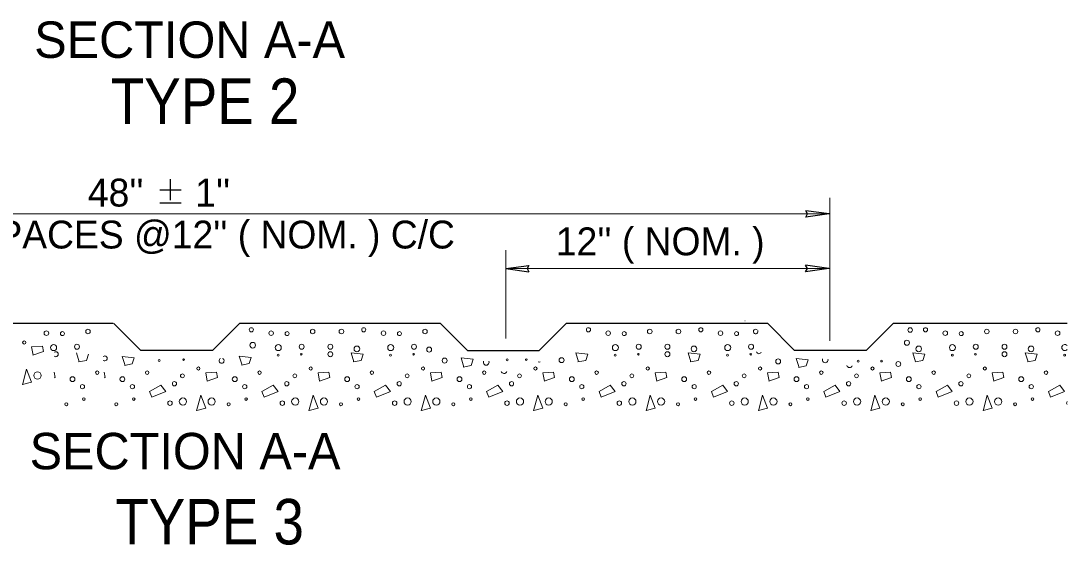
# Model space of a CAD drawing. Extents: x 1615 to 2505, y -386 to 247.
# Drawn here: x 2438.79 to 2479.37, y -194.74 to -174.42 of the extents above; entities that cross this region are included whole.
import ezdxf

# ---------------------------------------------------------------- set-up
doc = ezdxf.new("R2010")
doc.units = 0
doc.header["$LTSCALE"] = 0.51
doc.layers.add('1', color=7, linetype='Continuous', lineweight=25)

msp = doc.modelspace()

# ---------------------------------------------------------------- linework, layer by layer
at = {"layer": '1'}
for p, q in [((2444.5917, -181.3673), (2444.5917, -180.5558)), ((2444.1814, -180.9626), (2445.0043, -180.9626)), ((2444.1814, -181.4742), (2445.0043, -181.4742)), ((2470.1422, -181.8979), (2469.241, -181.7741)), ((2470.1422, -181.8979), (2469.241, -182.0219)), ((2457.6006, -184.0159), (2458.5019, -183.8921)), ((2457.6006, -184.0159), (2458.5019, -184.1397)), ((2470.1352, -184.015), (2469.2338, -183.8912)), ((2470.1352, -184.015), (2469.2338, -184.1388)), ((2434.5634, -186.1326), (2442.3618, -186.1326)), ((2443.4427, -187.1972), (2442.3843, -186.1387)), ((2446.2218, -187.1972), (2447.2864, -186.1326)), ((2447.2864, -186.1326), (2455.0593, -186.1326)), ((2456.1165, -187.1897), (2455.0593, -186.1326)), ((2459.953, -186.1326), (2467.7473, -186.1326)), ((2468.8047, -187.1897), (2467.7473, -186.1326)), ((2471.5838, -187.1897), (2472.6412, -186.1326)), ((2472.6412, -186.1326), (2479.3738, -186.1326)), ((2446.2218, -187.1972), (2443.4427, -187.1972)), ((2471.5838, -187.1897), (2468.8047, -187.1897))]:
    msp.add_line(p, q, dxfattribs=at)
at = {"layer": '1', "lineweight": 13}
for p, q in [((2470.1762, -186.8208), (2470.1762, -181.2794)), ((2419.3753, -181.8985), (2470.1762, -181.8985)), ((2457.6003, -186.7228), (2457.6003, -183.3099)), ((2470.1762, -184.0155), (2457.6003, -184.0155)), ((2466.8867, -186.0445), (2466.8763, -186.0377)), ((2440.9465, -187.2855), (2441.0578, -187.6378)), ((2440.0873, -188.0397), (2440.0851, -188.0397)), ((2440.0851, -188.257), (2440.1244, -188.2436)), ((2440.1244, -188.2436), (2440.0873, -188.0397)), ((2442.0239, -188.0397), (2442.0218, -188.0397)), ((2442.0218, -188.257), (2442.0611, -188.2436)), ((2442.0611, -188.2436), (2442.0239, -188.0397))]:
    msp.add_line(p, q, dxfattribs=at)
at = {"layer": '1'}
for points in [[(2469.241, -182.0219), (2469.3106, -181.8967), (2469.241, -181.7741)], [(2458.5019, -183.8921), (2458.4322, -184.0172), (2458.5019, -184.1397)], [(2469.2338, -184.1388), (2469.3036, -184.0137), (2469.2338, -183.8912)], [(2456.1165, -187.1897), (2458.8957, -187.1897), (2459.953, -186.1326)]]:
    msp.add_lwpolyline(points, dxfattribs=at)
at = {"layer": '1', "lineweight": 13}
for points in [[(2439.2628, -187.3711), (2439.6646, -187.2351), (2439.6274, -187.031), (2439.2071, -187.0557), (2439.2689, -187.3772)], [(2441.033, -187.6378), (2441.3359, -187.576), (2441.4163, -187.3348)], [(2442.8083, -187.7764), (2443.1112, -187.7146), (2443.1915, -187.4734), (2442.7218, -187.4241), (2442.833, -187.7764)], [(2447.3458, -187.7641), (2447.6487, -187.7022), (2447.7292, -187.4612), (2447.2593, -187.4117), (2447.3706, -187.7641)], [(2451.6858, -187.6378), (2451.9887, -187.576), (2452.0692, -187.3348), (2451.5994, -187.2855), (2451.7106, -187.6378)], [(2460.4019, -187.6378), (2460.7048, -187.576), (2460.7853, -187.3348), (2460.3154, -187.2855), (2460.4267, -187.6378)], [(2464.7601, -187.6378), (2465.0629, -187.576), (2465.1433, -187.3348), (2464.6735, -187.2855), (2464.7848, -187.6378)], [(2473.4763, -187.6378), (2473.7791, -187.576), (2473.8595, -187.3348), (2473.3896, -187.2855), (2473.5008, -187.6378)], [(2477.8343, -187.6378), (2478.1371, -187.576), (2478.2173, -187.3348), (2477.7476, -187.2855), (2477.8589, -187.6378)], [(2455.9533, -187.8359), (2456.2561, -187.774), (2456.3365, -187.533), (2455.8666, -187.4835), (2455.978, -187.8359)], [(2468.9532, -187.8523), (2469.256, -187.7906), (2469.3364, -187.5495), (2468.8667, -187.5), (2468.9779, -187.8523)], [(2438.8611, -188.5084), (2439.2071, -188.4157), (2439.0155, -187.915), (2438.8549, -188.5209)], [(2446.0173, -188.3797), (2446.4191, -188.2436), (2446.382, -188.0397), (2445.9617, -188.0644), (2446.0234, -188.3858)], [(2450.3754, -188.3797), (2450.7772, -188.2436), (2450.7402, -188.0397), (2450.3197, -188.0644), (2450.3815, -188.3858)], [(2454.7335, -188.3797), (2455.1353, -188.2436), (2455.0982, -188.0397), (2454.6778, -188.0644), (2454.7396, -188.3858)], [(2459.0914, -188.3797), (2459.4933, -188.2436), (2459.4563, -188.0397), (2459.0359, -188.0644), (2459.0976, -188.3858)], [(2463.4495, -188.3797), (2463.8513, -188.2436), (2463.8142, -188.0397), (2463.3939, -188.0644), (2463.4557, -188.3858)], [(2467.8075, -188.3797), (2468.2093, -188.2436), (2468.1723, -188.0397), (2467.7519, -188.0644), (2467.8138, -188.3858)], [(2472.1656, -188.3797), (2472.5674, -188.2436), (2472.5303, -188.0397), (2472.1099, -188.0644), (2472.1718, -188.3858)], [(2476.5237, -188.3797), (2476.9255, -188.2436), (2476.8883, -188.0397), (2476.4681, -188.0644), (2476.5298, -188.3858)], [(2445.6156, -189.5172), (2445.9617, -189.4243), (2445.7701, -188.9237), (2445.6093, -189.5295)], [(2449.9736, -189.5172), (2450.3197, -189.4243), (2450.1282, -188.9237), (2449.9673, -189.5295)], [(2454.3317, -189.5172), (2454.6778, -189.4243), (2454.4862, -188.9237), (2454.3253, -189.5295)], [(2458.6897, -189.5172), (2459.0359, -189.4243), (2458.8443, -188.9237), (2458.6835, -189.5295)], [(2463.0478, -189.5172), (2463.3939, -189.4243), (2463.2022, -188.9237), (2463.0416, -189.5295)], [(2467.4058, -189.5172), (2467.7519, -189.4243), (2467.5603, -188.9237), (2467.3997, -189.5295)], [(2471.7638, -189.5172), (2472.1099, -189.4243), (2471.9183, -188.9237), (2471.7576, -189.5295)], [(2476.1219, -189.5172), (2476.4681, -189.4243), (2476.2764, -188.9237), (2476.1157, -189.5295)]]:
    msp.add_lwpolyline(points, dxfattribs=at)
for points in [[(2443.8723, -189.0039), (2444.4101, -188.7877), (2444.2247, -188.5404), (2443.7857, -188.7877)], [(2448.2303, -189.0039), (2448.7681, -188.7877), (2448.5827, -188.5404), (2448.1438, -188.7877)], [(2452.5884, -189.0039), (2453.1262, -188.7877), (2452.9408, -188.5404), (2452.5019, -188.7877)], [(2456.9465, -189.0039), (2457.4843, -188.7877), (2457.2988, -188.5404), (2456.8599, -188.7877)], [(2461.3045, -189.0039), (2461.8423, -188.7877), (2461.6568, -188.5404), (2461.2179, -188.7877)], [(2465.6626, -189.0039), (2466.2002, -188.7877), (2466.0149, -188.5404), (2465.5759, -188.7877)], [(2470.0206, -189.0039), (2470.5583, -188.7877), (2470.3729, -188.5404), (2469.9341, -188.7877)], [(2474.3787, -189.0039), (2474.9164, -188.7877), (2474.7311, -188.5404), (2474.2921, -188.7877)], [(2478.7367, -189.0039), (2479.2745, -188.7877), (2479.089, -188.5404), (2478.6502, -188.7877)]]:
    msp.add_lwpolyline(points, close=True, dxfattribs=at)
for centre, radius in [((2439.7831, -186.52), 0.0887), ((2440.4044, -186.5389), 0.0765), ((2441.3957, -186.4572), 0.089), ((2447.7347, -186.3905), 0.0802), ((2448.4992, -186.52), 0.0887), ((2449.1205, -186.5389), 0.0765), ((2450.1118, -186.4572), 0.089), ((2451.2249, -186.4572), 0.089), ((2452.0928, -186.3905), 0.0802), ((2452.8572, -186.52), 0.0887), ((2453.4785, -186.5389), 0.0765), ((2454.4699, -186.4572), 0.089), ((2460.8089, -186.3905), 0.0802), ((2461.5733, -186.52), 0.0887), ((2462.1947, -186.5389), 0.0765), ((2463.186, -186.4572), 0.089), ((2464.2991, -186.4572), 0.089), ((2465.1669, -186.3905), 0.0802), ((2465.9314, -186.52), 0.0887), ((2466.5527, -186.5389), 0.0765), ((2473.2873, -186.3995), 0.089), ((2473.883, -186.3905), 0.0802), ((2474.6475, -186.52), 0.0887), ((2475.2688, -186.5389), 0.0765), ((2476.2602, -186.4572), 0.089), ((2477.3732, -186.4572), 0.089), ((2478.2411, -186.3905), 0.0802), ((2479.0056, -186.52), 0.0887), ((2438.9228, -186.8827), 0.0618), ((2440.0632, -187.08), 0.1165), ((2440.9682, -187.0471), 0.0961), ((2447.7854, -186.9881), 0.1095), ((2448.7793, -187.08), 0.1165), ((2449.6843, -187.0471), 0.0961), ((2450.7974, -187.0471), 0.0961), ((2451.828, -187.1324), 0.1095), ((2453.1374, -187.08), 0.1165), ((2454.0423, -187.0471), 0.0961), ((2454.6296, -187.1592), 0.0961), ((2461.8535, -187.08), 0.1165), ((2462.7584, -187.0471), 0.0961), ((2463.8715, -187.0471), 0.0961), ((2464.9022, -187.1324), 0.1095), ((2466.2115, -187.08), 0.1165), ((2467.1165, -187.0471), 0.0961), ((2473.1622, -186.8925), 0.0961), ((2473.6183, -187.1324), 0.1095), ((2474.9276, -187.08), 0.1165), ((2475.8326, -187.0471), 0.0961), ((2476.9457, -187.0471), 0.0961), ((2477.9764, -187.1324), 0.1095), ((2448.7743, -187.372), 0.0376), ((2449.6707, -187.3411), 0.0315), ((2450.7974, -187.3379), 0.0961), ((2453.1324, -187.372), 0.0376), ((2454.0287, -187.3411), 0.0315), ((2459.7673, -187.5688), 0.0961), ((2461.8485, -187.372), 0.0376), ((2462.7448, -187.3411), 0.0315), ((2463.8715, -187.3379), 0.0961), ((2466.2065, -187.372), 0.0376), ((2467.1029, -187.3411), 0.0315), ((2474.9226, -187.372), 0.0376), ((2475.819, -187.3411), 0.0315), ((2476.9457, -187.3379), 0.0961), ((2479.2807, -187.372), 0.0376), ((2444.1624, -187.5798), 0.0376), ((2445.105, -187.5489), 0.0315), ((2445.6773, -187.8912), 0.0618), ((2450.0354, -187.8912), 0.0618), ((2454.3934, -187.8912), 0.0618), ((2455.2296, -187.5854), 0.0961), ((2457.6554, -187.5535), 0.0376), ((2458.395, -187.5473), 0.0315), ((2458.7515, -187.8912), 0.0618), ((2463.1096, -187.8912), 0.0618), ((2467.4676, -187.8912), 0.0618), ((2468.1674, -187.6162), 0.0961), ((2471.2737, -187.603), 0.0376), ((2471.8257, -187.8912), 0.0618), ((2472.1784, -187.6051), 0.0315), ((2472.8267, -187.7174), 0.0961), ((2476.1837, -187.8912), 0.0618), ((2439.4376, -188.1651), 0.1407), ((2440.7946, -188.3051), 0.0944), ((2441.7563, -188.052), 0.0668), ((2442.7313, -188.3051), 0.0944), ((2443.693, -188.052), 0.0668), ((2445.0592, -188.1756), 0.0744), ((2447.0894, -188.3051), 0.0944), ((2448.051, -188.052), 0.0668), ((2449.4172, -188.1756), 0.0744), ((2451.4474, -188.3051), 0.0944), ((2452.4091, -188.052), 0.0668), ((2453.7753, -188.1756), 0.0744), ((2455.8055, -188.3051), 0.0944), ((2456.7672, -188.052), 0.0668), ((2458.1333, -188.1756), 0.0744), ((2460.1636, -188.3051), 0.0944), ((2461.1252, -188.052), 0.0668), ((2462.4914, -188.1756), 0.0744), ((2464.5216, -188.3051), 0.0944), ((2465.4833, -188.052), 0.0668), ((2466.8494, -188.1756), 0.0744), ((2468.8797, -188.3051), 0.0944), ((2469.8413, -188.052), 0.0668), ((2471.2075, -188.1756), 0.0744), ((2473.2377, -188.3051), 0.0944), ((2474.1994, -188.052), 0.0668), ((2475.5655, -188.1756), 0.0744), ((2477.5958, -188.3051), 0.0944), ((2478.5574, -188.052), 0.0668), ((2441.1827, -188.5971), 0.0824), ((2443.1194, -188.5971), 0.0824), ((2444.7508, -188.4818), 0.0824), ((2447.4775, -188.5971), 0.0824), ((2449.1089, -188.4818), 0.0824), ((2451.8355, -188.5971), 0.0824), ((2453.4669, -188.4818), 0.0824), ((2456.1936, -188.5971), 0.0824), ((2457.825, -188.4818), 0.0824), ((2460.5516, -188.5971), 0.0824), ((2462.1831, -188.4818), 0.0824), ((2464.9097, -188.5971), 0.0824), ((2466.5411, -188.4818), 0.0824), ((2469.2677, -188.5971), 0.0824), ((2470.8992, -188.4818), 0.0824), ((2473.6258, -188.5971), 0.0824), ((2475.2572, -188.4818), 0.0824), ((2477.9839, -188.5971), 0.0824), ((2441.2322, -189.0748), 0.0521), ((2443.1689, -189.0748), 0.0521), ((2445.079, -189.1736), 0.1407), ((2446.1921, -189.1736), 0.1407), ((2447.5269, -189.0748), 0.0521), ((2449.4371, -189.1736), 0.1407), ((2450.5502, -189.1736), 0.1407), ((2451.885, -189.0748), 0.0521), ((2453.7951, -189.1736), 0.1407), ((2454.9082, -189.1736), 0.1407), ((2456.243, -189.0748), 0.0521), ((2458.1532, -189.1736), 0.1407), ((2459.2663, -189.1736), 0.1407), ((2460.6011, -189.0748), 0.0521), ((2462.5112, -189.1736), 0.1407), ((2463.6243, -189.1736), 0.1407), ((2464.9591, -189.0748), 0.0521), ((2466.8693, -189.1736), 0.1407), ((2467.9824, -189.1736), 0.1407), ((2469.3172, -189.0748), 0.0521), ((2471.2274, -189.1736), 0.1407), ((2472.3404, -189.1736), 0.1407), ((2473.6752, -189.0748), 0.0521), ((2475.5854, -189.1736), 0.1407), ((2476.6985, -189.1736), 0.1407), ((2478.0333, -189.0748), 0.0521), ((2440.557, -189.276), 0.0583), ((2442.4938, -189.276), 0.0583), ((2444.577, -189.2327), 0.0874), ((2446.8518, -189.276), 0.0583), ((2448.9351, -189.2327), 0.0874), ((2451.2099, -189.276), 0.0583), ((2453.2931, -189.2327), 0.0874), ((2455.5679, -189.276), 0.0583), ((2457.6512, -189.2327), 0.0874), ((2459.926, -189.276), 0.0583), ((2462.0092, -189.2327), 0.0874), ((2464.284, -189.276), 0.0583), ((2466.3673, -189.2327), 0.0874), ((2468.6421, -189.276), 0.0583), ((2470.7253, -189.2327), 0.0874), ((2473.0001, -189.276), 0.0583), ((2475.0834, -189.2327), 0.0874), ((2477.3582, -189.276), 0.0583)]:
    msp.add_circle(centre, radius, dxfattribs=at)
for centre, radius, start, end in [((2467.2932, -186.4572), 0.089, 49.41339, 24.32434), ((2479.2857, -187.08), 0.1165, 40.87134, 319.12866), ((2440.1445, -187.3379), 0.0961, 231.75126, 128.24873), ((2442.0452, -187.5002), 0.0961, 231.75126, 128.24873), ((2467.4192, -187.2208), 0.0961, 197.71676, 339.89649), ((2446.5778, -187.5919), 0.0961, 113.45601, 66.54398), ((2456.8421, -187.6537), 0.1095, 156.0898, 21.52345), ((2458.9021, -187.5491), 0.0961, 246.86292, 290.75033), ((2469.9935, -187.5572), 0.1095, 161.44521, 16.16804), ((2470.9362, -187.7365), 0.1165, 202.56565, 335.04761), ((2457.5341, -187.9683), 0.1165, 197.49061, 340.12264), ((2479.4415, -189.2327), 0.0874, 140.72274, 219.27726)]:
    msp.add_arc(centre, radius, start, end, dxfattribs=at)

# ---------------------------------------------------------------- texts
at = {"layer": '1'}
for s, height, p in [('SECTION A-A', 1.411, (2439.3104, -175.8482)), ("48''     1''", 1.08, (2441.3924, -181.612)), ("4 SPACES @12'' ( NOM. ) C/C ", 1.08, (2435.7153, -183.2387)), ("12'' ( NOM. )", 1.08, (2459.5463, -183.5025)), ('SECTION A-A', 1.411, (2439.1332, -191.7987))]:
    msp.add_text(s, height=height, dxfattribs=at).set_placement(p)
at = {"layer": '1', "width": 0.9}
for s, p in [('TYPE 2', (2442.2815, -178.4084)), ('TYPE 3', (2442.4577, -194.7122))]:
    msp.add_text(s, height=1.764, dxfattribs=at).set_placement(p)

doc.saveas('drawing.dxf')
